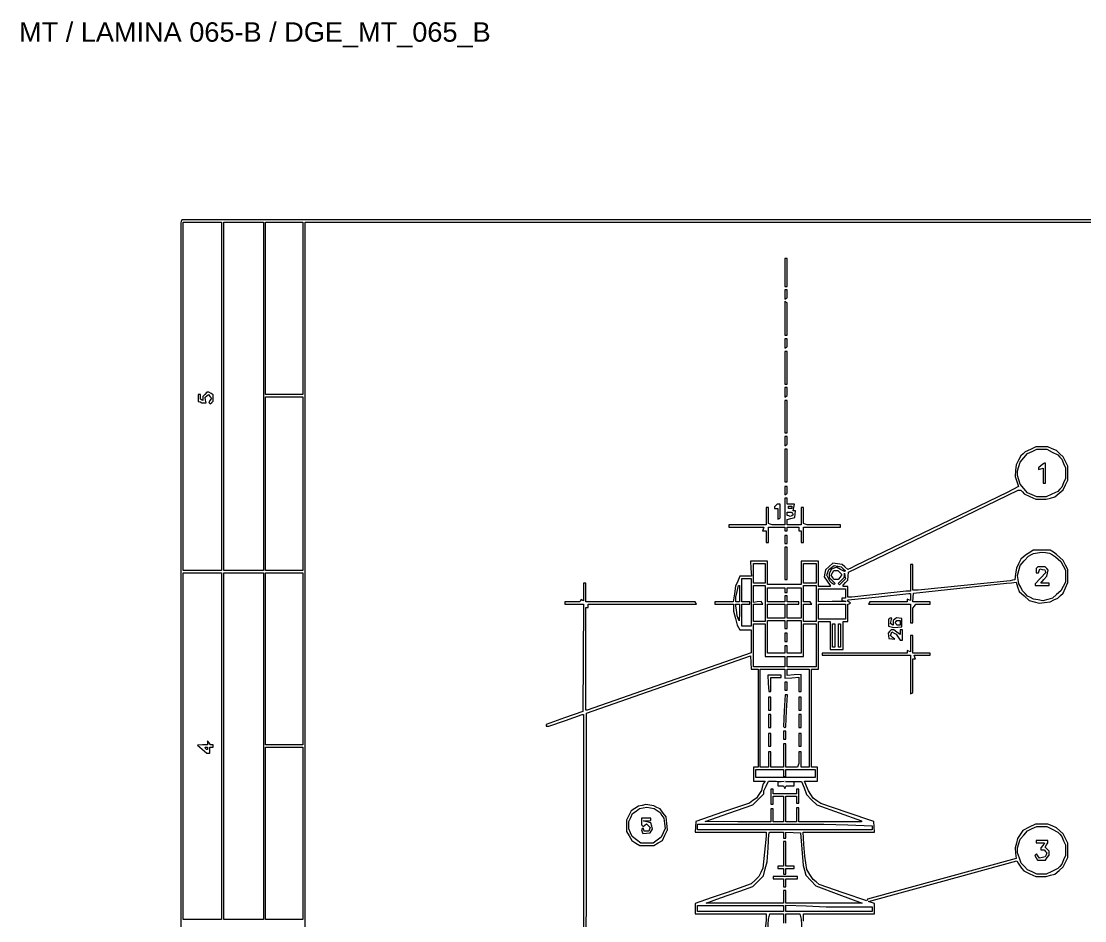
# Paper-space layout 'AN-09-DGE-065-B' of a CAD drawing. Header units: metres, sheet in millimetres. Extents: x 12 to 193, y 4 to 291.
# Drawn here: x 12.2 to 127.3, y 193.9 to 291.3 of the extents above; entities that cross this region are included whole.
import ezdxf

# ---------------------------------------------------------------- set-up
doc = ezdxf.new("R2010")
doc.units = ezdxf.units.M
doc.layers.add('DGE_CONTORNOS', color=7, linetype='Continuous', lineweight=0)
doc.layers.add('DGE_DATOS', color=7, linetype='Continuous', lineweight=0)
doc.styles.add('DGE_ARIAL', font='arial.ttf')

# ---------------------------------------------------------------- blocks, each defined once
blk = doc.blocks.new('LP_REF_DGE_MT_065_B')
at = {"layer": 'DGE_CONTORNOS'}
for points in [[(29.55, 269.6), (29.49, 269.44), (29.52, 147.08), (29.55, 24.73), (111.38, 24.7), (193.21, 24.67), (193.21, 147.21), (193.21, 269.75), (111.41, 269.75), (29.61, 269.75)], [(33.9, 250.67), (33.9, 231.84), (31.82, 231.84), (29.74, 231.84), (29.74, 250.67), (29.74, 269.5), (31.82, 269.5), (33.9, 269.5)], [(38.43, 250.67), (38.43, 231.84), (36.29, 231.84), (34.15, 231.84), (34.15, 250.67), (34.15, 269.5), (36.29, 269.5), (38.43, 269.5)], [(42.71, 260.18), (42.71, 250.86), (40.7, 250.86), (38.68, 250.86), (38.68, 260.18), (38.68, 269.5), (40.7, 269.5), (42.71, 269.5)], [(192.95, 172.4), (192.95, 75.3), (117.96, 75.3), (42.96, 75.3), (42.96, 172.4), (42.96, 269.5), (117.96, 269.5), (192.95, 269.5)], [(94.85, 264.09), (94.85, 262.57), (94.97, 262.57), (95.1, 262.57), (95.1, 264.09), (95.1, 265.6), (94.97, 265.6), (94.85, 265.6)], [(94.85, 261.69), (94.85, 261.17), (94.97, 261.25), (95.1, 261.33), (95.1, 261.76), (95.1, 262.2), (94.97, 262.2), (94.85, 262.2)], [(94.85, 259.12), (94.85, 257.28), (94.97, 257.28), (95.1, 257.28), (95.1, 259.04), (95.1, 260.8), (94.97, 260.87), (94.85, 260.95)], [(94.85, 256.4), (94.85, 255.88), (94.97, 255.96), (95.1, 256.04), (95.1, 256.47), (95.1, 256.91), (94.97, 256.91), (94.85, 256.91)], [(94.85, 253.76), (94.85, 251.99), (94.97, 251.99), (95.1, 251.99), (95.1, 253.76), (95.1, 255.52), (94.97, 255.52), (94.85, 255.52)], [(32.09, 250.88), (31.88, 250.65), (31.88, 250.43), (31.88, 250.22), (31.75, 250.29), (31.63, 250.37), (31.63, 250.62), (31.63, 250.86), (31.5, 250.86), (31.38, 250.86), (31.38, 250.5), (31.38, 250.13), (31.58, 250.06), (31.77, 249.98), (32.02, 249.98), (32.26, 249.98), (32.19, 250.27), (32.12, 250.57), (32.3, 250.71), (32.48, 250.86), (32.64, 250.66), (32.81, 250.46), (32.67, 250.24), (32.52, 250.01), (32.6, 249.93), (32.68, 249.86), (32.84, 250), (33.01, 250.14), (33.01, 250.49), (33.01, 250.85), (32.77, 250.98), (32.53, 251.11), (32.41, 251.11), (32.3, 251.11)], [(94.85, 251.11), (94.85, 250.59), (94.97, 250.67), (95.1, 250.75), (95.1, 251.18), (95.1, 251.62), (94.97, 251.62), (94.85, 251.62)], [(42.71, 241.23), (42.71, 231.84), (40.7, 231.84), (38.68, 231.84), (38.68, 241.23), (38.68, 250.61), (40.7, 250.61), (42.71, 250.61)], [(94.85, 248.47), (94.85, 246.71), (94.97, 246.71), (95.1, 246.71), (95.1, 248.47), (95.1, 250.23), (94.97, 250.23), (94.85, 250.23)], [(94.85, 245.82), (94.85, 245.31), (94.97, 245.38), (95.1, 245.46), (95.1, 245.89), (95.1, 246.33), (94.97, 246.33), (94.85, 246.33)], [(94.85, 243.18), (94.85, 241.42), (94.97, 241.42), (95.1, 241.42), (95.1, 243.18), (95.1, 244.94), (94.97, 244.94), (94.85, 244.94)], [(123.79, 244.64), (124.38, 244.34), (124.6, 244.1), (124.81, 243.86), (125.01, 243.4), (125.2, 242.94), (125.2, 242.36), (125.2, 241.79), (125.01, 241.32), (124.81, 240.86), (124.6, 240.62), (124.38, 240.37), (123.75, 240.08), (123.12, 239.78), (122.62, 239.78), (122.11, 239.78), (121.61, 240.01), (121.1, 240.24), (120.7, 240.7), (120.3, 241.16), (120.17, 241.63), (120.04, 242.11), (120.04, 242.36), (120.04, 242.61), (120.17, 243.09), (120.3, 243.56), (120.7, 244.02), (121.1, 244.48), (121.61, 244.71), (122.11, 244.94), (122.65, 244.94), (123.19, 244.94)], [(122.59, 243.19), (122.3, 242.95), (122.3, 242.86), (122.3, 242.77), (122.56, 242.84), (122.81, 242.9), (122.81, 242.1), (122.81, 241.29), (122.93, 241.29), (123.06, 241.29), (123.06, 242.36), (123.06, 243.43), (122.96, 243.43), (122.87, 243.42)], [(94.85, 240.46), (94.85, 240.02), (94.97, 240.09), (95.1, 240.17), (95.1, 240.54), (95.1, 240.91), (94.97, 240.91), (94.85, 240.91)], [(94.85, 238.2), (94.85, 236.76), (94.17, 236.76), (93.48, 236.76), (93.28, 236.83), (93.09, 236.91), (93.09, 237.78), (93.09, 238.64), (92.96, 238.64), (92.83, 238.64), (92.83, 237.7), (92.83, 236.76), (90.82, 236.76), (88.8, 236.76), (88.8, 236.63), (88.8, 236.5), (90.69, 236.5), (92.57, 236.5), (92.5, 236.31), (92.43, 236.13), (92.63, 236.13), (92.83, 236.13), (92.83, 235.5), (92.83, 234.87), (92.96, 234.87), (93.09, 234.87), (93.09, 235.69), (93.09, 236.5), (93.97, 236.5), (94.85, 236.5), (94.85, 236.31), (94.85, 236.13), (94.97, 236.13), (95.1, 236.13), (95.1, 236.31), (95.1, 236.5), (95.73, 236.5), (96.36, 236.5), (96.36, 236.31), (96.36, 236.13), (96.49, 236.13), (96.61, 236.13), (96.61, 235.5), (96.61, 234.87), (96.74, 234.87), (96.86, 234.87), (96.86, 235.69), (96.86, 236.5), (98.88, 236.5), (100.89, 236.5), (100.89, 236.63), (100.89, 236.76), (99.08, 236.76), (97.26, 236.76), (97.06, 236.83), (96.86, 236.91), (96.86, 237.78), (96.86, 238.64), (96.74, 238.64), (96.61, 238.64), (96.61, 237.7), (96.61, 236.76), (95.86, 236.76), (95.1, 236.76), (95.1, 237.04), (95.1, 237.33), (95.51, 237.45), (95.92, 237.57), (95.96, 237.92), (96, 238.27), (95.89, 238.27), (95.77, 238.27), (95.83, 238.64), (95.88, 239.02), (95.49, 239.02), (95.1, 239.02), (95.1, 239.34), (95.1, 239.65), (94.97, 239.65), (94.85, 239.65)], [(93.87, 238.87), (93.72, 238.72), (93.72, 238.62), (93.72, 238.52), (93.9, 238.52), (94.09, 238.52), (94.09, 237.94), (94.09, 237.37), (94.22, 237.45), (94.35, 237.53), (94.35, 238.27), (94.35, 239.02), (94.18, 239.02), (94.02, 239.02)], [(95.6, 238.64), (95.6, 238.52), (95.42, 238.52), (95.23, 238.52), (95.23, 238.64), (95.23, 238.77), (95.42, 238.77), (95.6, 238.77)], [(95.68, 238), (95.76, 237.86), (95.6, 237.76), (95.44, 237.66), (95.27, 237.73), (95.1, 237.79), (95.1, 237.97), (95.1, 238.14), (95.35, 238.14), (95.59, 238.14)], [(94.85, 235.18), (94.85, 234.74), (94.97, 234.74), (95.1, 234.74), (95.1, 235.18), (95.1, 235.62), (94.97, 235.62), (94.85, 235.62)], [(94.85, 232.6), (94.85, 230.84), (94.97, 230.84), (95.1, 230.84), (95.1, 232.6), (95.1, 234.36), (94.97, 234.36), (94.85, 234.36)], [(123.81, 233.51), (124.13, 233.32), (124.43, 233.06), (124.72, 232.79), (124.96, 232.32), (125.2, 231.85), (125.2, 231.21), (125.2, 230.57), (124.96, 230.1), (124.71, 229.62), (124.26, 229.22), (123.82, 228.83), (123.3, 228.69), (122.78, 228.55), (122.26, 228.64), (121.74, 228.73), (121.42, 228.89), (121.11, 229.05), (120.84, 229.34), (120.57, 229.64), (120.38, 230.02), (120.18, 230.4), (120.1, 230.85), (120.02, 231.3), (120.16, 231.83), (120.3, 232.36), (120.76, 232.87), (121.21, 233.37), (121.47, 233.51), (121.74, 233.65), (122.18, 233.74), (122.62, 233.82), (123.06, 233.76), (123.5, 233.7)], [(92.71, 231.53), (92.71, 230.46), (92.08, 230.46), (91.45, 230.46), (91.45, 231.53), (91.45, 232.6), (92.08, 232.6), (92.71, 232.6)], [(98.25, 231.53), (98.25, 230.46), (97.56, 230.46), (96.86, 230.46), (96.86, 231.53), (96.86, 232.6), (97.56, 232.6), (98.25, 232.6)], [(33.9, 212.83), (33.9, 194.06), (31.82, 194.06), (29.74, 194.06), (29.74, 212.83), (29.74, 231.59), (31.82, 231.59), (33.9, 231.59)], [(38.43, 212.83), (38.43, 194.06), (36.29, 194.06), (34.15, 194.06), (34.15, 212.83), (34.15, 231.59), (36.29, 231.59), (38.43, 231.59)], [(42.71, 222.27), (42.71, 212.95), (40.7, 212.95), (38.68, 212.95), (38.68, 222.27), (38.68, 231.59), (40.7, 231.59), (42.71, 231.59)], [(101.17, 232.01), (101.4, 231.8), (101.35, 231.76), (101.3, 231.71), (100.88, 231.95), (100.45, 232.2), (100.18, 232.09), (99.9, 231.98), (99.77, 231.73), (99.63, 231.48), (99.63, 231.28), (99.63, 231.08), (99.96, 230.75), (100.28, 230.43), (100.21, 230.36), (100.14, 230.3), (99.94, 230.46), (99.74, 230.63), (99.56, 230.98), (99.38, 231.33), (99.5, 231.64), (99.62, 231.94), (99.91, 232.15), (100.2, 232.36), (100.57, 232.29), (100.94, 232.22)], [(100.81, 231.62), (101.01, 231.39), (100.82, 231.11), (100.63, 230.84), (100.39, 230.84), (100.15, 230.84), (100.01, 231.09), (99.88, 231.34), (100.01, 231.59), (100.15, 231.84), (100.38, 231.84), (100.6, 231.84)], [(101.1, 230.61), (100.78, 230.28), (100.7, 230.36), (100.63, 230.43), (100.95, 230.75), (101.27, 231.08), (101.29, 231.3), (101.31, 231.53), (101.36, 231.23), (101.42, 230.93)], [(122.14, 232.14), (122.05, 232.05), (122.05, 231.82), (122.05, 231.59), (122.16, 231.59), (122.28, 231.59), (122.35, 231.79), (122.43, 231.99), (122.7, 231.95), (122.98, 231.91), (123.03, 231.75), (123.08, 231.6), (122.5, 230.99), (121.93, 230.37), (121.93, 230.29), (121.93, 230.21), (122.68, 230.21), (123.44, 230.21), (123.44, 230.33), (123.44, 230.46), (122.98, 230.46), (122.53, 230.46), (122.86, 230.85), (123.18, 231.23), (123.26, 231.54), (123.34, 231.85), (123.18, 232.03), (123.03, 232.22), (122.62, 232.22), (122.22, 232.22)], [(89.94, 229.33), (89.94, 228.44), (89.75, 228.44), (89.56, 228.44), (89.56, 228.69), (89.56, 228.93), (89.71, 229.57), (89.85, 230.21), (89.9, 230.21), (89.94, 230.21)], [(91.2, 228.38), (91.2, 225.8), (90.69, 225.8), (90.19, 225.8), (90.19, 227), (90.19, 228.19), (90.63, 228.19), (91.07, 228.19), (91.07, 228.32), (91.07, 228.44), (90.63, 228.44), (90.19, 228.44), (90.19, 229.7), (90.19, 230.96), (90.69, 230.96), (91.2, 230.96)], [(92.71, 228.25), (92.71, 226.3), (92.08, 226.3), (91.45, 226.3), (91.45, 227.25), (91.45, 228.19), (91.96, 228.19), (92.47, 228.19), (92.39, 228.33), (92.3, 228.47), (91.87, 228.42), (91.45, 228.37), (91.45, 229.29), (91.45, 230.21), (92.08, 230.21), (92.71, 230.21)], [(98.24, 228.25), (98.24, 226.3), (97.55, 226.3), (96.86, 226.3), (96.86, 227.25), (96.86, 228.19), (97.31, 228.19), (97.76, 228.19), (97.68, 228.32), (97.6, 228.44), (97.23, 228.44), (96.86, 228.44), (96.86, 229.33), (96.86, 230.21), (97.55, 230.21), (98.24, 230.21)], [(94.85, 229.7), (94.85, 229.45), (94.97, 229.45), (95.1, 229.45), (95.1, 229.7), (95.1, 229.95), (95.86, 229.95), (96.61, 229.95), (96.61, 228.32), (96.61, 226.68), (95.86, 226.68), (95.1, 226.68), (95.1, 227.44), (95.1, 228.19), (95.73, 228.19), (96.36, 228.19), (96.36, 228.32), (96.36, 228.44), (95.73, 228.44), (95.1, 228.44), (95.1, 228.76), (95.1, 229.07), (94.97, 229.07), (94.85, 229.07), (94.85, 228.76), (94.85, 228.44), (93.9, 228.44), (92.96, 228.44), (92.96, 229.2), (92.96, 229.95), (93.9, 229.95), (94.85, 229.95)], [(101.4, 229.33), (101.4, 228.82), (101.21, 228.82), (101.02, 228.82), (101.02, 228.7), (101.02, 228.59), (101.24, 228.53), (101.46, 228.47), (99.98, 228.46), (98.5, 228.44), (98.5, 229.14), (98.5, 229.83), (99.95, 229.83), (101.4, 229.83)], [(89.93, 227.28), (89.92, 226.37), (89.81, 226.65), (89.69, 226.93), (89.61, 227.56), (89.53, 228.19), (89.73, 228.19), (89.94, 228.19)], [(94.85, 227.44), (94.85, 226.68), (93.9, 226.68), (92.96, 226.68), (92.96, 227.44), (92.96, 228.19), (93.9, 228.19), (94.85, 228.19)], [(101.4, 227.37), (101.4, 226.55), (99.95, 226.55), (98.5, 226.55), (98.5, 227.37), (98.5, 228.19), (99.95, 228.19), (101.4, 228.19)], [(106.14, 226.6), (106.06, 226.51), (106.06, 226.16), (106.06, 225.8), (106.35, 225.73), (106.65, 225.65), (107.08, 225.69), (107.51, 225.74), (107.51, 226.18), (107.51, 226.62), (107.22, 226.66), (106.93, 226.7), (106.74, 226.55), (106.56, 226.4), (106.56, 226.15), (106.56, 225.91), (106.42, 225.99), (106.29, 226.08), (106.36, 226.38), (106.44, 226.68), (106.33, 226.68), (106.23, 226.68)], [(92.71, 224.29), (92.71, 222.52), (93.78, 222.52), (94.85, 222.52), (94.85, 221.96), (94.85, 221.39), (93.15, 221.39), (91.45, 221.39), (91.45, 223.72), (91.45, 226.05), (92.08, 226.05), (92.71, 226.05)], [(94.85, 225.99), (94.85, 225.55), (94.97, 225.55), (95.1, 225.55), (95.1, 225.99), (95.1, 226.43), (95.86, 226.43), (96.61, 226.43), (96.61, 224.67), (96.61, 222.9), (95.86, 222.9), (95.1, 222.9), (95.1, 223.28), (95.1, 223.66), (94.97, 223.66), (94.85, 223.66), (94.85, 223.28), (94.85, 222.9), (93.9, 222.9), (92.96, 222.9), (92.96, 224.67), (92.96, 226.43), (93.9, 226.43), (94.85, 226.43)], [(98.25, 223.72), (98.25, 221.39), (96.67, 221.39), (95.1, 221.39), (95.1, 221.96), (95.1, 222.52), (95.98, 222.52), (96.86, 222.52), (96.86, 224.29), (96.86, 226.05), (97.56, 226.05), (98.25, 226.05)], [(100.26, 224.79), (100.26, 223.53), (100.14, 223.53), (100.01, 223.53), (100.01, 224.79), (100.01, 226.05), (100.14, 226.05), (100.26, 226.05)], [(100.89, 224.79), (100.89, 223.53), (100.77, 223.53), (100.64, 223.53), (100.64, 224.79), (100.64, 226.05), (100.77, 226.05), (100.89, 226.05)], [(107.32, 226.18), (107.32, 225.92), (107.14, 225.92), (106.95, 225.92), (106.88, 226.05), (106.8, 226.18), (106.88, 226.3), (106.95, 226.43), (107.14, 226.43), (107.32, 226.43)], [(94.85, 224.6), (94.85, 224.16), (94.97, 224.16), (95.1, 224.16), (95.1, 224.6), (95.1, 225.04), (94.97, 225.04), (94.85, 225.04)], [(108.45, 223.91), (108.45, 223.04), (108.26, 223.11), (108.07, 223.18), (108.07, 223.04), (108.07, 222.9), (103.48, 222.9), (98.88, 222.9), (98.88, 222.78), (98.88, 222.65), (103.66, 222.65), (108.45, 222.65), (108.45, 220.56), (108.45, 218.48), (108.58, 218.56), (108.7, 218.63), (108.7, 220.45), (108.7, 222.27), (108.84, 222.27), (108.98, 222.27), (108.91, 222.46), (108.84, 222.65), (109.71, 222.65), (110.59, 222.65), (110.59, 222.78), (110.59, 222.9), (109.65, 222.9), (108.7, 222.9), (108.7, 223.85), (108.7, 224.79), (108.58, 224.79), (108.45, 224.79)], [(106.19, 225.24), (106.04, 225.06), (106.08, 224.77), (106.12, 224.48), (106.44, 224.44), (106.75, 224.41), (106.51, 224.59), (106.28, 224.78), (106.35, 224.98), (106.43, 225.18), (106.67, 225.05), (106.9, 224.93), (107.11, 224.61), (107.32, 224.29), (107.45, 224.29), (107.57, 224.29), (107.57, 224.85), (107.57, 225.42), (107.44, 225.42), (107.32, 225.42), (107.32, 225.16), (107.32, 224.9), (106.98, 225.16), (106.65, 225.42), (106.5, 225.42), (106.34, 225.42)], [(94.85, 220.66), (94.85, 220.18), (95.6, 220.23), (96.36, 220.29), (96.36, 219.52), (96.36, 218.75), (96.49, 218.75), (96.61, 218.75), (96.61, 219.67), (96.61, 220.59), (95.86, 220.53), (95.1, 220.48), (95.1, 220.81), (95.1, 221.14), (96.3, 221.14), (97.49, 221.14), (97.49, 215.85), (97.49, 210.56), (97.05, 210.56), (96.61, 210.56), (96.61, 211.38), (96.61, 212.2), (96.49, 212.2), (96.36, 212.2), (96.36, 211.58), (96.36, 210.96), (96.28, 210.76), (96.21, 210.56), (95.59, 210.56), (94.97, 210.56), (94.97, 211.82), (94.97, 213.08), (94.85, 213.08), (94.72, 213.08), (94.72, 211.82), (94.72, 210.56), (94.03, 210.56), (93.34, 210.56), (93.34, 211.38), (93.34, 212.2), (93.21, 212.2), (93.09, 212.2), (93.09, 211.38), (93.09, 210.56), (92.64, 210.56), (92.2, 210.56), (92.2, 215.85), (92.2, 221.14), (93.53, 221.14), (94.85, 221.14)], [(93.06, 219.63), (93.11, 218.75), (93.22, 218.75), (93.34, 218.75), (93.34, 219.5), (93.34, 220.26), (93.9, 220.26), (94.47, 220.26), (94.47, 220.38), (94.47, 220.51), (93.75, 220.51), (93.02, 220.51)], [(94.85, 219.31), (94.85, 218.87), (94.97, 218.87), (95.1, 218.87), (95.1, 219.31), (95.1, 219.75), (94.97, 219.75), (94.85, 219.75)], [(93.09, 217.42), (93.09, 216.73), (93.21, 216.73), (93.34, 216.73), (93.34, 217.42), (93.34, 218.12), (93.21, 218.12), (93.09, 218.12)], [(94.79, 216.66), (94.7, 214.95), (94.77, 214.88), (94.85, 214.8), (94.9, 214.85), (94.95, 214.9), (95.04, 216.64), (95.13, 218.37), (95.01, 218.37), (94.88, 218.37)], [(96.36, 217.42), (96.36, 216.73), (96.49, 216.73), (96.61, 216.73), (96.61, 217.42), (96.61, 218.12), (96.49, 218.12), (96.36, 218.12)], [(93.09, 215.53), (93.09, 214.84), (93.21, 214.84), (93.34, 214.84), (93.34, 215.53), (93.34, 216.23), (93.21, 216.23), (93.09, 216.23)], [(96.36, 215.53), (96.36, 214.84), (96.49, 214.84), (96.61, 214.84), (96.61, 215.53), (96.61, 216.23), (96.49, 216.23), (96.36, 216.23)], [(93.09, 213.52), (93.09, 212.83), (93.21, 212.83), (93.34, 212.83), (93.34, 213.52), (93.34, 214.21), (93.21, 214.21), (93.09, 214.21)], [(94.72, 214.02), (94.72, 213.58), (94.85, 213.58), (94.97, 213.58), (94.97, 214.02), (94.97, 214.46), (94.85, 214.46), (94.72, 214.46)], [(96.36, 213.52), (96.36, 212.83), (96.49, 212.83), (96.61, 212.83), (96.61, 213.52), (96.61, 214.21), (96.49, 214.21), (96.36, 214.21)], [(32.39, 213.17), (32.38, 212.95), (31.85, 212.95), (31.31, 212.94), (31.81, 212.51), (32.3, 212.07), (32.47, 212.07), (32.64, 212.07), (32.64, 212.39), (32.64, 212.7), (32.82, 212.7), (33.01, 212.7), (33.01, 212.83), (33.01, 212.95), (32.87, 212.95), (32.73, 212.95), (32.56, 213.17), (32.39, 213.39)], [(32.38, 212.57), (32.38, 212.45), (32.33, 212.45), (32.27, 212.45), (32.19, 212.57), (32.12, 212.7), (32.25, 212.7), (32.38, 212.7)], [(42.71, 203.38), (42.71, 194.06), (40.7, 194.06), (38.68, 194.06), (38.68, 203.38), (38.68, 212.7), (40.7, 212.7), (42.71, 212.7)], [(94.72, 209.93), (94.72, 209.55), (94.85, 209.55), (94.97, 209.55), (94.97, 209.93), (94.97, 210.31), (96.55, 210.31), (98.12, 210.31), (98.12, 209.87), (98.12, 209.44), (94.91, 209.43), (91.7, 209.42), (91.7, 209.87), (91.7, 210.31), (93.21, 210.31), (94.72, 210.31)], [(94.44, 208.96), (94.09, 208.91), (94.09, 208.72), (94.09, 208.54), (94.4, 208.54), (94.7, 208.54), (94.78, 208.39), (94.85, 208.23), (94.92, 208.39), (95, 208.54), (95.43, 208.54), (95.86, 208.54), (95.86, 208.73), (95.86, 208.91), (95.38, 208.96), (94.91, 209.01), (95.79, 209), (96.67, 208.99), (96.93, 208.3), (97.18, 207.61), (97.75, 207.03), (98.31, 206.46), (100.74, 205.6), (103.16, 204.73), (103.16, 204.69), (103.16, 204.64), (99.76, 204.64), (96.36, 204.64), (96.36, 205.4), (96.36, 206.15), (96.23, 206.15), (96.11, 206.15), (96.11, 205.4), (96.11, 204.64), (95.54, 204.64), (94.97, 204.64), (94.97, 206.03), (94.97, 207.41), (95.54, 207.41), (96.11, 207.41), (96.11, 207.03), (96.11, 206.66), (96.23, 206.66), (96.36, 206.66), (96.36, 207.41), (96.36, 208.17), (96.23, 208.17), (96.11, 208.17), (96.11, 207.92), (96.11, 207.68), (94.85, 207.68), (93.59, 207.68), (93.59, 207.92), (93.59, 208.17), (93.46, 208.17), (93.34, 208.17), (93.34, 207.35), (93.34, 206.53), (93.46, 206.53), (93.59, 206.53), (93.59, 206.97), (93.59, 207.41), (94.16, 207.41), (94.72, 207.41), (94.72, 206.03), (94.72, 204.64), (94.16, 204.64), (93.59, 204.64), (93.59, 205.33), (93.59, 206.03), (93.46, 206.03), (93.34, 206.03), (93.34, 205.33), (93.34, 204.64), (89.78, 204.65), (86.22, 204.66), (88.8, 205.56), (91.39, 206.46), (91.98, 207.05), (92.58, 207.65), (92.58, 207.81), (92.59, 207.98), (92.83, 208.51), (93.07, 209.05), (93.93, 209.03), (94.79, 209.01)], [(79.41, 206.41), (79.03, 206.32), (78.62, 206.08), (78.22, 205.84), (77.97, 205.33), (77.72, 204.81), (77.72, 204.21), (77.72, 203.6), (78, 203.11), (78.28, 202.61), (78.72, 202.34), (79.17, 202.06), (79.93, 202.06), (80.68, 202.06), (81.14, 202.35), (81.61, 202.63), (81.88, 203.21), (82.16, 203.78), (82.09, 204.47), (82.02, 205.16), (81.69, 205.59), (81.36, 206.03), (81.02, 206.2), (80.68, 206.37), (80.24, 206.44), (79.8, 206.5)], [(81.03, 205.85), (81.36, 205.63), (81.56, 205.32), (81.76, 205.02), (81.83, 204.47), (81.91, 203.92), (81.69, 203.45), (81.46, 202.99), (81.04, 202.66), (80.61, 202.34), (79.94, 202.33), (79.26, 202.32), (78.79, 202.68), (78.32, 203.04), (78.15, 203.46), (77.97, 203.88), (77.97, 204.27), (77.97, 204.66), (78.18, 205.1), (78.38, 205.53), (78.76, 205.79), (79.14, 206.06), (79.53, 206.15), (79.93, 206.23), (80.31, 206.15), (80.7, 206.06)], [(79.36, 204.66), (79.36, 204.3), (79.44, 204.22), (79.52, 204.14), (79.7, 204.28), (79.87, 204.43), (80.07, 204.23), (80.27, 204.03), (80.2, 203.83), (80.12, 203.63), (79.88, 203.63), (79.63, 203.63), (79.58, 203.79), (79.52, 203.95), (79.42, 203.86), (79.33, 203.77), (79.41, 203.57), (79.48, 203.36), (79.88, 203.4), (80.28, 203.44), (80.4, 203.64), (80.53, 203.85), (80.45, 204.18), (80.36, 204.51), (79.96, 204.63), (79.55, 204.74), (79.96, 204.75), (80.37, 204.77), (80.37, 204.89), (80.37, 205.02), (79.86, 205.02), (79.36, 205.02)], [(101.68, 204.31), (104.29, 204.22), (104.29, 203.99), (104.29, 203.77), (94.85, 203.77), (85.4, 203.77), (85.4, 204.08), (85.4, 204.39), (92.24, 204.39), (99.07, 204.39)], [(123.79, 203.84), (124.38, 203.53), (124.6, 203.3), (124.81, 203.06), (125.01, 202.59), (125.2, 202.13), (125.2, 201.55), (125.2, 200.98), (125.01, 200.52), (124.81, 200.05), (124.6, 199.81), (124.38, 199.57), (123.75, 199.27), (123.12, 198.98), (122.62, 198.98), (122.11, 198.98), (121.61, 199.21), (121.11, 199.44), (120.77, 199.81), (120.42, 200.17), (120.23, 200.72), (120.04, 201.27), (120.04, 201.54), (120.04, 201.81), (120.17, 202.28), (120.3, 202.76), (120.7, 203.21), (121.1, 203.67), (121.61, 203.9), (122.11, 204.13), (122.65, 204.13), (123.19, 204.14)], [(94.72, 203.19), (94.72, 202.88), (94.85, 202.88), (94.97, 202.88), (94.97, 203.2), (94.97, 203.52), (95.76, 203.48), (96.55, 203.44), (96.69, 201.68), (96.82, 199.92), (96.97, 199.39), (97.12, 198.87), (97.65, 198.28), (98.19, 197.7), (100.7, 196.76), (103.22, 195.83), (99.1, 195.83), (94.97, 195.82), (94.97, 196.52), (94.97, 197.21), (94.85, 197.21), (94.72, 197.21), (94.72, 196.52), (94.72, 195.82), (90.54, 195.83), (86.35, 195.84), (87.48, 196.25), (88.61, 196.66), (90, 197.14), (91.39, 197.63), (91.96, 198.21), (92.53, 198.8), (92.74, 199.55), (92.94, 200.29), (93.03, 201.81), (93.12, 203.32), (93.17, 203.41), (93.23, 203.51), (93.97, 203.51), (94.72, 203.51)], [(94.72, 201.18), (94.72, 199.85), (94.41, 199.85), (94.09, 199.85), (94.09, 199.73), (94.09, 199.6), (94.41, 199.6), (94.72, 199.6), (94.72, 199.29), (94.72, 198.97), (94.85, 198.97), (94.97, 198.97), (94.97, 199.29), (94.97, 199.6), (95.42, 199.6), (95.86, 199.6), (95.86, 199.73), (95.86, 199.85), (95.42, 199.85), (94.97, 199.85), (94.97, 201.18), (94.97, 202.5), (94.85, 202.5), (94.72, 202.5)], [(122.05, 202.5), (122.05, 202.37), (122.5, 202.37), (122.95, 202.37), (122.75, 202.09), (122.56, 201.81), (122.56, 201.72), (122.56, 201.62), (122.73, 201.62), (122.9, 201.62), (123.05, 201.44), (123.19, 201.27), (123.11, 201.07), (123.03, 200.86), (122.72, 200.78), (122.42, 200.71), (122.24, 200.94), (122.07, 201.18), (121.99, 201.09), (121.91, 201.01), (122.05, 200.75), (122.19, 200.48), (122.62, 200.48), (123.04, 200.48), (123.24, 200.76), (123.44, 201.04), (123.44, 201.26), (123.44, 201.47), (123.23, 201.68), (123.01, 201.9), (123.16, 202.13), (123.31, 202.37), (123.31, 202.5), (123.31, 202.62), (122.68, 202.62), (122.05, 202.62)], [(93.59, 198.59), (93.59, 198.47), (94.16, 198.47), (94.72, 198.47), (94.72, 198.03), (94.72, 197.59), (94.85, 197.59), (94.97, 197.59), (94.97, 198.03), (94.97, 198.47), (95.6, 198.47), (96.23, 198.47), (96.23, 198.59), (96.23, 198.72), (94.91, 198.72), (93.59, 198.72)], [(101.81, 195.45), (104.29, 195.45), (104.29, 195.19), (104.29, 194.94), (99.63, 194.94), (94.97, 194.94), (94.97, 195.28), (94.97, 195.61), (97.15, 195.53), (99.32, 195.45)], [(94.72, 195.26), (94.72, 194.94), (90.06, 194.94), (85.4, 194.94), (85.4, 195.26), (85.4, 195.57), (90.06, 195.57), (94.72, 195.57)]]:
    blk.add_lwpolyline(points, close=True, dxfattribs=at)
for points in [[(73.34, 172.35), (73.38, 216.39), (82.26, 219.5), (91.13, 222.61), (91.17, 221.88), (91.21, 221.14), (91.58, 221.14), (91.95, 221.14), (91.95, 215.85), (91.95, 210.56), (91.7, 210.56), (91.45, 210.56), (91.45, 209.8), (91.45, 209.05), (92.09, 209.05), (92.74, 209.05), (92.61, 208.89), (92.49, 208.73), (92.41, 208.38), (92.32, 208.02), (92.05, 207.61), (91.78, 207.19), (91.39, 206.93), (91.01, 206.67), (88.11, 205.67), (85.21, 204.67), (85.18, 204.09), (85.14, 203.51), (88.99, 203.51), (92.83, 203.51), (92.83, 203.29), (92.83, 203.07), (92.65, 201.35), (92.48, 199.63), (92.26, 199.17), (92.04, 198.71), (91.63, 198.31), (91.21, 197.92), (89.91, 197.46), (88.61, 197), (86.88, 196.4), (85.15, 195.8), (85.15, 195.24), (85.15, 194.69), (88.99, 194.69), (92.83, 194.69), (92.83, 194.34), (92.83, 194), (92.65, 192.32)], [(96.87, 193.87), (96.87, 194.28), (96.86, 194.69), (100.7, 194.69), (104.55, 194.69), (104.55, 195.25), (104.55, 195.8), (104.22, 195.91), (103.89, 196.02), (111.93, 198.21), (119.96, 200.4), (120.09, 200.18), (120.23, 199.95), (120.47, 199.64), (120.71, 199.32), (121.35, 199.02), (121.99, 198.72), (122.56, 198.72), (123.12, 198.72), (123.6, 198.85), (124.07, 198.99), (124.52, 199.38), (124.96, 199.77), (125.22, 200.28), (125.48, 200.79), (125.48, 201.55), (125.48, 202.32), (125.23, 202.82), (124.97, 203.32), (124.61, 203.66), (124.26, 204), (123.79, 204.19), (123.32, 204.39), (122.64, 204.39), (121.97, 204.39), (121.29, 204.04), (120.6, 203.7), (120.32, 203.27), (120.04, 202.84), (119.9, 202.32), (119.76, 201.81), (119.82, 201.24), (119.89, 200.67), (111.84, 198.47), (103.79, 196.28), (103.76, 196.17), (103.72, 196.07), (101.15, 196.97), (98.57, 197.86), (98.24, 198.13), (97.9, 198.41), (97.57, 198.93), (97.23, 199.46), (97.12, 200.19), (97.01, 200.92), (96.92, 202.22), (96.84, 203.51), (100.7, 203.51), (104.56, 203.51), (104.52, 204.09), (104.48, 204.67), (101.61, 205.65), (98.74, 206.63), (98.33, 206.91), (97.92, 207.19), (97.67, 207.59), (97.41, 207.98), (97.2, 208.51), (96.99, 209.05), (97.68, 209.05), (98.38, 209.05), (98.38, 209.8), (98.38, 210.56), (98.06, 210.56), (97.75, 210.56), (97.75, 215.85), (97.75, 221.14), (98.12, 221.14), (98.5, 221.14), (98.5, 223.72), (98.5, 226.3), (99.13, 226.3), (99.76, 226.3), (99.76, 224.79), (99.76, 223.28), (100.45, 223.28), (101.15, 223.28), (101.15, 224.79), (101.15, 226.3), (101.4, 226.3), (101.65, 226.3), (101.65, 227.24), (101.65, 228.17), (101.81, 228.23), (101.96, 228.3), (101.78, 228.43), (101.59, 228.56), (101.65, 228.61), (101.71, 228.66), (104.99, 228.99), (108.26, 229.33), (108.36, 229.33), (108.45, 229.33), (108.45, 228.95), (108.45, 228.58), (108.26, 228.65), (108.07, 228.72), (108.07, 228.58), (108.07, 228.44), (106.06, 228.44), (104.06, 228.44), (103.98, 228.32), (103.9, 228.19), (106.18, 228.19), (108.45, 228.19), (108.45, 227.18), (108.45, 226.18), (108.58, 226.18), (108.7, 226.18), (108.71, 226.96), (108.71, 227.75), (108.88, 227.97), (109.04, 228.19), (109.82, 228.19), (110.59, 228.19), (110.59, 228.32), (110.59, 228.44), (109.64, 228.44), (108.69, 228.44), (108.73, 228.92), (108.76, 229.39), (113.8, 229.91), (118.84, 230.44), (119.36, 230.49), (119.88, 230.55), (120.04, 230.06), (120.21, 229.57), (120.74, 229.08), (121.27, 228.59), (121.82, 228.44), (122.37, 228.29), (122.96, 228.36), (123.55, 228.43), (123.97, 228.64), (124.38, 228.85), (124.67, 229.12), (124.96, 229.38), (125.22, 229.95), (125.47, 230.52), (125.47, 231.23), (125.48, 231.93), (125.22, 232.42), (124.97, 232.91), (124.61, 233.24), (124.26, 233.57), (123.9, 233.8), (123.54, 234.03), (122.63, 234.02), (121.71, 234.01), (121.35, 233.79), (120.98, 233.56), (120.69, 233.3), (120.39, 233.04), (120.14, 232.56), (119.9, 232.08), (119.82, 231.46), (119.75, 230.83), (119.48, 230.78), (119.22, 230.72), (114.24, 230.21), (109.26, 229.7), (108.98, 229.7), (108.7, 229.7), (108.7, 231.09), (108.7, 232.47), (108.58, 232.47), (108.45, 232.47), (108.45, 231.03), (108.45, 229.58), (108.21, 229.58), (107.96, 229.58), (105.03, 229.26), (102.09, 228.95), (101.87, 228.95), (101.65, 228.95), (101.65, 229.51), (101.65, 230.08), (101.4, 230.08), (101.15, 230.08), (101.15, 230.17), (101.15, 230.25), (101.4, 230.52), (101.65, 230.79), (101.69, 231.21), (101.74, 231.64), (110.92, 236.09), (120.09, 240.53), (120.24, 240.53), (120.38, 240.53), (120.56, 240.33), (120.73, 240.12), (121.36, 239.82), (121.99, 239.53), (122.56, 239.53), (123.12, 239.53), (123.6, 239.66), (124.07, 239.79), (124.52, 240.18), (124.96, 240.57), (125.22, 241.08), (125.48, 241.59), (125.48, 242.36), (125.48, 243.13), (125.23, 243.63), (124.97, 244.12), (124.61, 244.46), (124.26, 244.8), (123.79, 245), (123.32, 245.19), (122.65, 245.19), (121.99, 245.19), (121.42, 244.93), (120.86, 244.68), (120.62, 244.46), (120.39, 244.25), (120.14, 243.76), (119.89, 243.27), (119.82, 242.63), (119.76, 241.98), (119.95, 241.44), (120.14, 240.9), (119.52, 240.59), (118.91, 240.28), (110.69, 236.3), (102.47, 232.32), (102.06, 232.12), (101.65, 231.92), (101.35, 232.21), (101.04, 232.49), (100.55, 232.56), (100.05, 232.63), (99.65, 232.27), (99.26, 231.91), (99.18, 231.53), (99.11, 231.15), (99.44, 230.67), (99.76, 230.2), (99.76, 230.14), (99.76, 230.08), (99.13, 230.08), (98.5, 230.08), (98.5, 231.47), (98.5, 232.85), (97.56, 232.85), (96.61, 232.85), (96.61, 231.59), (96.61, 230.33), (94.79, 230.33), (92.96, 230.33), (92.96, 231.59), (92.96, 232.85), (92.04, 232.85), (91.12, 232.85), (91.17, 232.03), (91.23, 231.21), (90.61, 231.21), (90, 231.21), (89.76, 230.68), (89.53, 230.14), (89.39, 229.29), (89.25, 228.44), (88.27, 228.44), (87.29, 228.44), (87.29, 228.32), (87.29, 228.19), (88.3, 228.19), (89.31, 228.19), (89.31, 227.8), (89.31, 227.41), (89.5, 226.65), (89.7, 225.9), (89.85, 225.66), (90, 225.42), (90.6, 225.42), (91.2, 225.42), (91.2, 224.17), (91.2, 222.93), (90.47, 222.68), (89.75, 222.43), (81.61, 219.58), (73.48, 216.73), (73.4, 216.73), (73.31, 216.73), (73.31, 222.27), (73.31, 227.81), (73.44, 227.81), (73.57, 227.81), (73.57, 228), (73.57, 228.19), (79.43, 228.19), (85.29, 228.19), (85.21, 228.32), (85.14, 228.44), (79.23, 228.44), (73.31, 228.44), (73.31, 229.45), (73.31, 230.46), (73.19, 230.46), (73.06, 230.46), (73.06, 229.51), (73.06, 228.55), (72.94, 228.63), (72.83, 228.7), (72.75, 228.57), (72.67, 228.44), (71.86, 228.44), (71.05, 228.44), (71.05, 228.32), (71.05, 228.19), (72.06, 228.19), (73.06, 228.19), (73.03, 222.38), (73, 216.56), (71.02, 215.87), (69.03, 215.17), (69.03, 215.07), (69.03, 214.97), (69.18, 214.97), (69.33, 214.97), (71.12, 215.6), (72.91, 216.23), (72.99, 216.23), (73.06, 216.23), (73.06, 172.4)], [(94.97, 193.68), (94.97, 194.19), (94.97, 194.69), (95.73, 194.69), (96.48, 194.69), (96.54, 194.41), (96.6, 194.12), (96.72, 192.38)], [(92.98, 192.38), (93.1, 194.12), (93.16, 194.41), (93.22, 194.69), (93.97, 194.69), (94.72, 194.69), (94.72, 194.19), (94.72, 193.68)]]:
    blk.add_lwpolyline(points, dxfattribs=at)
at = {"layer": 'DGE_DATOS', "style": 'DGE_ARIAL'}
blk.add_text('MT / LAMINA 065-B / DGE_MT_065_B', height=2.1, dxfattribs=at).set_placement((12, 289.04))

psp = doc.layouts.new('AN-09-DGE-065-B')

# ---------------------------------------------------------------- block references
at = {"layer": 'DGE_DATOS'}
psp.add_blockref('LP_REF_DGE_MT_065_B', (0, 0), dxfattribs=at)

doc.saveas('drawing.dxf')
